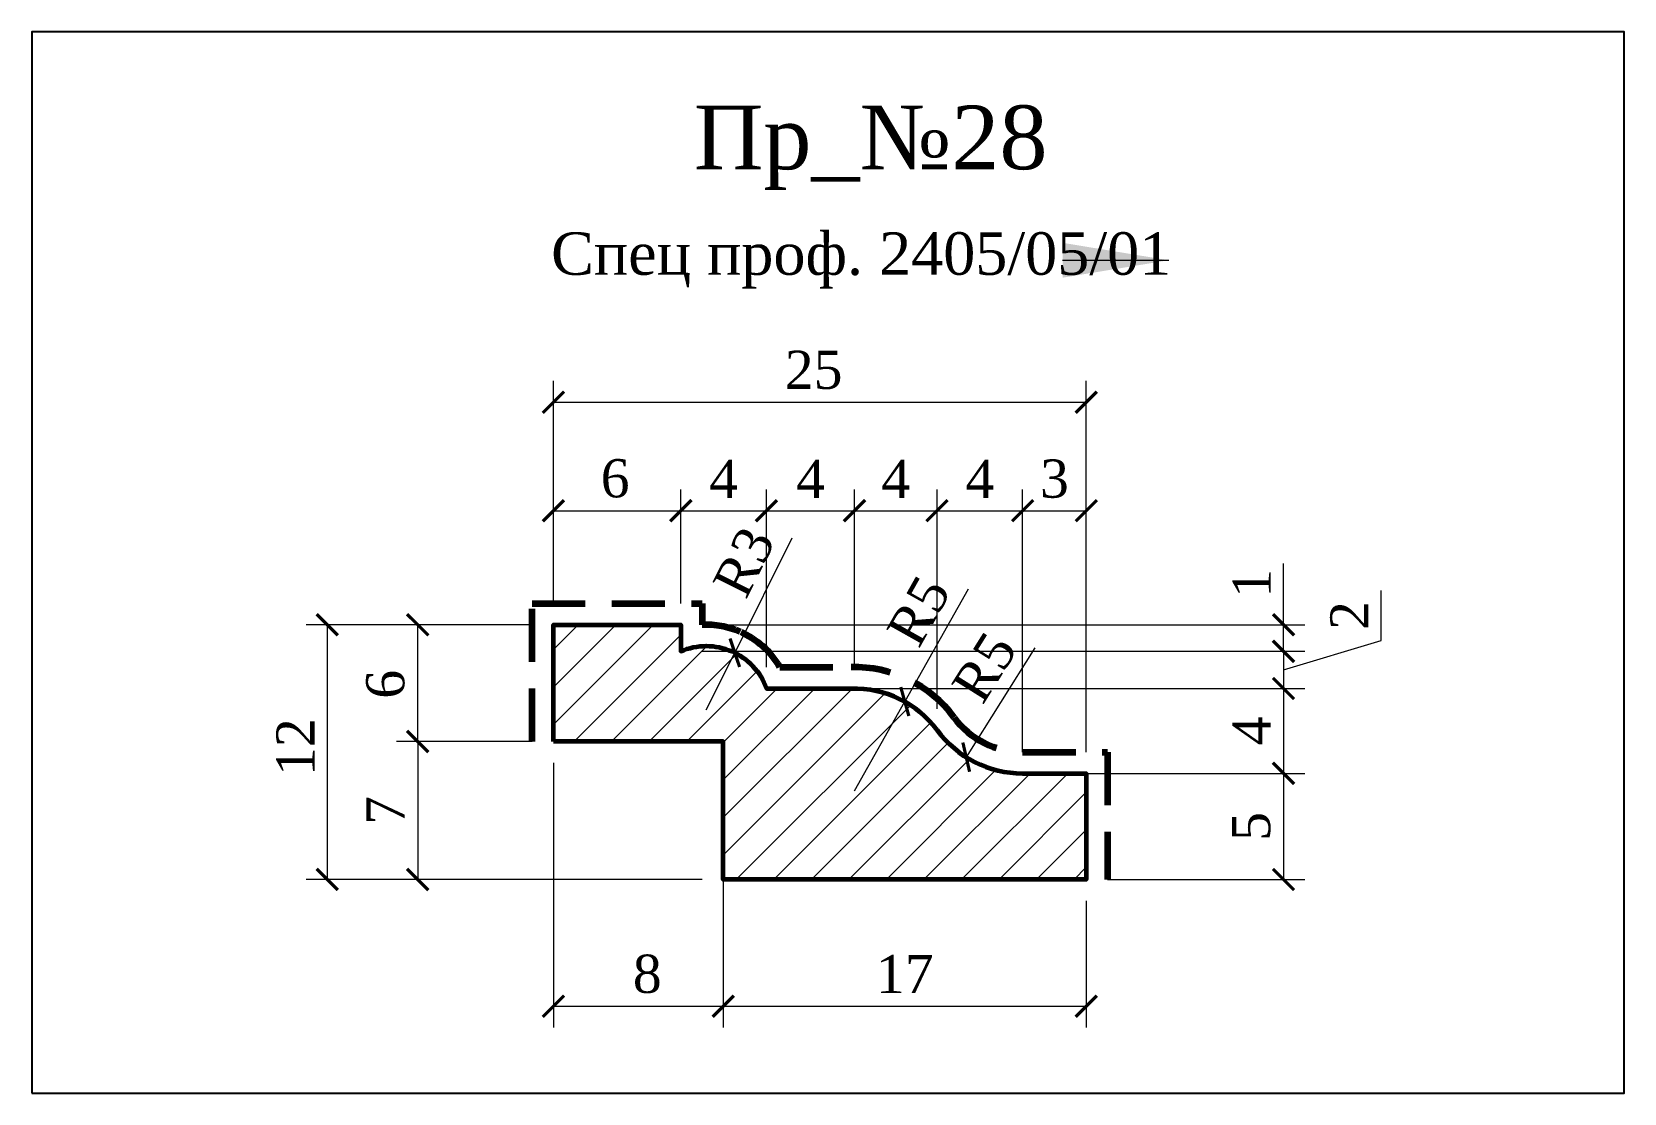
# Model space of a CAD drawing. Header units: millimetres. Extents: x 303729.1 to 303804.1, y -92689.1 to -92639.1.
import ezdxf
from ezdxf import colors
from ezdxf.entities.mleader import LeaderData, LeaderLine
from ezdxf.math import Vec2, Vec3

# ---------------------------------------------------------------- set-up
doc = ezdxf.new("R2010")
doc.units = ezdxf.units.MM
doc.header["$MEASUREMENT"] = 0
doc.linetypes.add('HIDDEN', pattern=[0.375, 0.25, -0.125])
doc.layers.add('Outside panel', color=7, linetype='Continuous', lineweight=18, true_color=0x7f5e57)
doc.layers.add('линия 15', color=7, linetype='Continuous', lineweight=15)
doc.layers.add('линия 50', color=1, linetype='Continuous', lineweight=211)
doc.layers.add('Слой1', color=7, linetype='Continuous')
doc.styles.add('ELECT', font='times.ttf')
doc.styles.get("Standard").update_dxf_attribs({"font": 'times.ttf'})
doc.dimstyles.new('M_1', dxfattribs={"dimtxt": 1.8, "dimasz": 1, "dimexe": 1, "dimexo": 1, "dimgap": 0.6, "dimtad": 1, "dimdec": 0, "dimdsep": 46, "dimtxsty": 'Standard', "dimblk": 'ARCHTICK', "dimcen": -5, "dimclrd": 7, "dimclre": 7, "dimclrt": 7, "dimadec": 0, "dimazin": 0, "dimtfac": 1, "dimtdec": 0, "dimtmove": 0, "dimatfit": 3, "dimfxl": 1, "dimtolj": 1, "dimtzin": 0, "dimlwd": 5, "dimlwe": 5, "dimarcsym": 0})

# ---------------------------------------------------------------- blocks, each defined once
blk = doc.blocks.new('_ArchTick')
at = {"color": 0, "linetype": 'ByBlock', "const_width": 0.15}
blk.add_lwpolyline([(-0.5, -0.5), (0.5, 0.5)], dxfattribs=at)
blk = doc.blocks.new('*D19')
at = {"layer": 'Defpoints', "color": 0, "ltscale": 1000, "transparency": 16777216}
for p in [(303775.7270568955, -92674.05897304886), (303778.7270568955, -92679.05897304886), (303788.0168570259, -92679.05897304886)]:
    blk.add_point(p, dxfattribs=at)
at = {"layer": 'линия 15', "color": 7, "lineweight": 5, "ltscale": 1000, "transparency": 16777216}
for p, q in [((303776.7270568955, -92674.05897304886), (303789.0168570259, -92674.05897304886)), ((303788.0168570259, -92674.05897304886), (303788.0168570259, -92679.05897304886)), ((303779.7270568955, -92679.05897304886), (303789.0168570259, -92679.05897304886))]:
    blk.add_line(p, q, dxfattribs=at)
for p, rotation in [((303788.0168570259, -92674.05897304886), 90), ((303788.0168570259, -92679.05897304886), 270)]:
    blk.add_blockref('_ArchTick', p, dxfattribs=dict(at, rotation=rotation))
at = {"layer": 'линия 15', "color": 7, "ltscale": 1000, "transparency": 16777216, "insert": (303786.5012838463, -92676.5589730488), "char_height": 1.8, "attachment_point": 5, "rotation": 90}
blk.add_mtext('\\A1;5', dxfattribs=at)
blk = doc.blocks.new('*D18')
at = {"layer": 'Defpoints', "color": 0, "ltscale": 1000, "transparency": 16777216}
for p in [(303763.6613977139, -92670.05897304884), (303775.7270568955, -92674.05897304886), (303788.0168570257, -92674.05897304886)]:
    blk.add_point(p, dxfattribs=at)
at = {"layer": 'линия 15', "color": 7, "lineweight": 5, "ltscale": 1000, "transparency": 16777216}
for p, q in [((303764.6613977139, -92670.05897304884), (303789.0168570257, -92670.05897304884)), ((303788.0168570257, -92670.05897304884), (303788.0168570257, -92674.05897304886)), ((303776.7270568955, -92674.05897304886), (303789.0168570257, -92674.05897304886))]:
    blk.add_line(p, q, dxfattribs=at)
for p, rotation in [((303788.0168570257, -92670.05897304884), 90), ((303788.0168570257, -92674.05897304886), 270)]:
    blk.add_blockref('_ArchTick', p, dxfattribs=dict(at, rotation=rotation))
at = {"layer": 'линия 15', "color": 7, "ltscale": 1000, "transparency": 16777216, "insert": (303786.5168570257, -92672.0589730488), "char_height": 1.8, "attachment_point": 5, "rotation": 90}
blk.add_mtext('\\A1;4', dxfattribs=at)
blk = doc.blocks.new('*D17')
at = {"layer": 'Defpoints', "color": 0, "ltscale": 1000, "transparency": 16777216}
for p in [(303759.6276898324, -92668.30942763184), (303763.6613977139, -92670.05897304884), (303788.0168570256, -92670.05897304884)]:
    blk.add_point(p, dxfattribs=at)
at = {"layer": 'линия 15', "color": 7, "lineweight": 5, "ltscale": 1000, "transparency": 16777216}
for p, q in [((303792.6168570256, -92667.80420034034), (303792.6168570256, -92665.44270070083)), ((303760.6276898324, -92668.30942763184), (303789.0168570256, -92668.30942763184)), ((303788.0168570256, -92669.18420034034), (303792.6168570256, -92667.80420034034)), ((303788.0168570256, -92668.30942763184), (303788.0168570256, -92670.05897304884)), ((303764.6613977139, -92670.05897304884), (303789.0168570256, -92670.05897304884))]:
    blk.add_line(p, q, dxfattribs=at)
for p, rotation in [((303788.0168570256, -92668.30942763184), 90), ((303788.0168570256, -92670.05897304884), 270)]:
    blk.add_blockref('_ArchTick', p, dxfattribs=dict(at, rotation=rotation))
at = {"layer": 'линия 15', "color": 7, "ltscale": 1000, "transparency": 16777216, "insert": (303791.1168570256, -92666.62345052052), "char_height": 1.8, "attachment_point": 5, "rotation": 90}
blk.add_mtext('\\A1;2', dxfattribs=at)
blk = doc.blocks.new('*D16')
at = {"layer": 'Defpoints', "color": 0, "ltscale": 1000, "transparency": 16777216}
for p in [(303759.6276898323, -92667.05897304886), (303759.6276898324, -92668.30942763184), (303788.0168570252, -92668.30942763184)]:
    blk.add_point(p, dxfattribs=at)
at = {"layer": 'линия 15', "color": 7, "lineweight": 5, "ltscale": 1000, "transparency": 16777216}
for p, q in [((303788.0168570252, -92667.05897304886), (303788.0168570252, -92664.16596656003)), ((303760.6276898323, -92667.05897304886), (303789.0168570252, -92667.05897304886)), ((303788.0168570252, -92668.30942763184), (303788.0168570252, -92667.05897304886)), ((303760.6276898324, -92668.30942763184), (303789.0168570252, -92668.30942763184))]:
    blk.add_line(p, q, dxfattribs=at)
for p, rotation in [((303788.0168570252, -92667.05897304886), 90), ((303788.0168570252, -92668.30942763184), 270)]:
    blk.add_blockref('_ArchTick', p, dxfattribs=dict(at, rotation=rotation))
at = {"layer": 'линия 15', "color": 7, "ltscale": 1000, "transparency": 16777216, "insert": (303786.5168570252, -92665.11246980439), "char_height": 1.8, "attachment_point": 5, "rotation": 90}
blk.add_mtext('\\A1;1', dxfattribs=at)
blk = doc.blocks.new('*D15')
at = {"layer": 'Defpoints', "color": 0, "ltscale": 1000, "transparency": 16777216}
for p in [(303778.7270568955, -92656.57426939855), (303753.6276898323, -92667.05897304886), (303778.7270568955, -92674.05897304886)]:
    blk.add_point(p, dxfattribs=at)
at = {"layer": 'линия 15', "color": 7, "lineweight": 5, "ltscale": 1000, "transparency": 16777216}
for p, q in [((303753.6276898323, -92666.05897304886), (303753.6276898323, -92655.57426939855)), ((303778.7270568955, -92673.05897304886), (303778.7270568955, -92655.57426939855)), ((303753.6276898323, -92656.57426939855), (303778.7270568955, -92656.57426939855))]:
    blk.add_line(p, q, dxfattribs=at)
at = {"layer": 'линия 15', "color": 7, "lineweight": 5, "ltscale": 1000, "transparency": 16777216, "rotation": 180}
blk.add_blockref('_ArchTick', (303753.6276898323, -92656.57426939855), dxfattribs=at)
at = {"layer": 'линия 15', "color": 7, "lineweight": 5, "ltscale": 1000, "transparency": 16777216}
blk.add_blockref('_ArchTick', (303778.7270568955, -92656.57426939855), dxfattribs=at)
at = {"layer": 'линия 15', "color": 7, "ltscale": 1000, "transparency": 16777216, "insert": (303765.8849368711, -92655.05869621903), "char_height": 1.8, "attachment_point": 5}
blk.add_mtext('\\A1;25', dxfattribs=at)
blk = doc.blocks.new('*D14')
at = {"layer": 'Defpoints', "color": 0, "ltscale": 1000, "transparency": 16777216}
for p in [(303761.6276898323, -92672.55897304886), (303778.7270568955, -92679.05897304886), (303778.7270568955, -92685.03174876489)]:
    blk.add_point(p, dxfattribs=at)
at = {"layer": 'линия 15', "color": 7, "lineweight": 5, "ltscale": 1000, "transparency": 16777216}
for p, q in [((303761.6276898323, -92673.55897304886), (303761.6276898323, -92686.03174876489)), ((303778.7270568955, -92680.05897304886), (303778.7270568955, -92686.03174876489)), ((303761.6276898323, -92685.03174876489), (303778.7270568955, -92685.03174876489))]:
    blk.add_line(p, q, dxfattribs=at)
at = {"layer": 'линия 15', "color": 7, "lineweight": 5, "ltscale": 1000, "transparency": 16777216, "rotation": 180}
blk.add_blockref('_ArchTick', (303761.6276898323, -92685.03174876489), dxfattribs=at)
at = {"layer": 'линия 15', "color": 7, "lineweight": 5, "ltscale": 1000, "transparency": 16777216}
blk.add_blockref('_ArchTick', (303778.7270568955, -92685.03174876489), dxfattribs=at)
at = {"layer": 'линия 15', "color": 7, "ltscale": 1000, "transparency": 16777216, "insert": (303770.1773733639, -92683.51358005544), "char_height": 1.8, "attachment_point": 5}
blk.add_mtext('\\A1;17', dxfattribs=at)
blk = doc.blocks.new('*D13')
at = {"layer": 'Defpoints', "color": 0, "ltscale": 1000, "transparency": 16777216}
for p in [(303753.6276898323, -92672.55897304886), (303761.6276898323, -92672.55897304886), (303761.6276898323, -92685.03174876489)]:
    blk.add_point(p, dxfattribs=at)
at = {"layer": 'линия 15', "color": 7, "lineweight": 5, "ltscale": 1000, "transparency": 16777216}
for p, q in [((303753.6276898323, -92673.55897304886), (303753.6276898323, -92686.03174876489)), ((303761.6276898323, -92673.55897304886), (303761.6276898323, -92686.03174876489)), ((303753.6276898323, -92685.03174876489), (303761.6276898323, -92685.03174876489))]:
    blk.add_line(p, q, dxfattribs=at)
at = {"layer": 'линия 15', "color": 7, "lineweight": 5, "ltscale": 1000, "transparency": 16777216, "rotation": 180}
blk.add_blockref('_ArchTick', (303753.6276898323, -92685.03174876489), dxfattribs=at)
at = {"layer": 'линия 15', "color": 7, "lineweight": 5, "ltscale": 1000, "transparency": 16777216}
blk.add_blockref('_ArchTick', (303761.6276898323, -92685.03174876489), dxfattribs=at)
at = {"layer": 'линия 15', "color": 7, "ltscale": 1000, "transparency": 16777216, "insert": (303758.0490242984, -92683.51617558536), "char_height": 1.8, "attachment_point": 5}
blk.add_mtext('\\A1;8', dxfattribs=at)
blk = doc.blocks.new('*D12')
at = {"layer": 'Defpoints', "color": 0, "ltscale": 1000, "transparency": 16777216}
for p in [(303775.7270568956, -92669.05897304878), (303773.0710474722, -92673.29519942892)]:
    blk.add_point(p, dxfattribs=at)
at = {"layer": 'линия 15', "color": 7, "lineweight": 5, "ltscale": 1000, "transparency": 16777216}
blk.add_line((303776.3013064311, -92668.14306853057), (303773.0710474722, -92673.29519942892), dxfattribs=at)
at = {"layer": 'линия 15', "color": 7, "lineweight": 5, "ltscale": 1000, "transparency": 16777216, "rotation": 237.9133026476333}
blk.add_blockref('_ArchTick', (303773.0710474722, -92673.29519942892), dxfattribs=at)
at = {"layer": 'линия 15', "color": 7, "ltscale": 1000, "transparency": 16777216, "insert": (303773.9333166195, -92669.06681337439), "char_height": 1.8, "attachment_point": 5, "rotation": 57.9133026476333}
blk.add_mtext('\\A1;R5', dxfattribs=at)
blk = doc.blocks.new('*D11')
at = {"layer": 'Defpoints', "color": 0, "ltscale": 1000, "transparency": 16777216}
for p in [(303770.177929116, -92670.67613757116), (303767.8119493296, -92674.88433678425)]:
    blk.add_point(p, dxfattribs=at)
at = {"layer": 'линия 15', "color": 7, "lineweight": 5, "ltscale": 1000, "transparency": 16777216}
for p in [(303773.1581429658, -92665.37544411229), (303767.8119493296, -92674.88433678425)]:
    blk.add_line(p, (303770.177929116, -92670.67613757116), dxfattribs=at)
at = {"layer": 'линия 15', "color": 7, "lineweight": 5, "ltscale": 1000, "transparency": 16777216, "rotation": 240.6539586094878}
blk.add_blockref('_ArchTick', (303770.177929116, -92670.67613757116), dxfattribs=at)
at = {"layer": 'линия 15', "color": 7, "ltscale": 1000, "transparency": 16777216, "insert": (303770.8370307399, -92666.41135835552), "char_height": 1.8, "attachment_point": 5, "rotation": 60.65395860948778}
blk.add_mtext('\\A1;R5', dxfattribs=at)
blk = doc.blocks.new('*D10')
at = {"layer": 'Defpoints', "color": 0, "ltscale": 1000, "transparency": 16777216}
for p in [(303762.1707751314, -92668.3751317471), (303760.8288939105, -92671.06474213545)]:
    blk.add_point(p, dxfattribs=at)
at = {"layer": 'линия 15', "color": 7, "lineweight": 5, "ltscale": 1000, "transparency": 16777216}
for p in [(303764.865286743, -92662.97436578607), (303760.8288939105, -92671.06474213545)]:
    blk.add_line(p, (303762.1707751314, -92668.3751317471), dxfattribs=at)
at = {"layer": 'линия 15', "color": 7, "lineweight": 5, "ltscale": 1000, "transparency": 16777216, "rotation": 243.4848011479985}
blk.add_blockref('_ArchTick', (303762.1707751314, -92668.3751317471), dxfattribs=at)
at = {"layer": 'линия 15', "color": 7, "ltscale": 1000, "transparency": 16777216, "insert": (303762.6083070533, -92664.10332758893), "char_height": 1.8, "attachment_point": 5, "rotation": 63.48480114799856}
blk.add_mtext('\\A1;R3', dxfattribs=at)
blk = doc.blocks.new('*D4')
at = {"layer": 'Defpoints', "color": 0, "ltscale": 1000, "transparency": 16777216}
for p in [(303759.6276898323, -92661.68428117331), (303753.6276898323, -92667.05897304886), (303759.6276898323, -92667.05897304886)]:
    blk.add_point(p, dxfattribs=at)
at = {"layer": 'линия 15', "color": 7, "lineweight": 5, "ltscale": 1000, "transparency": 16777216}
for p, q in [((303753.6276898323, -92666.05897304886), (303753.6276898323, -92660.68428117331)), ((303759.6276898323, -92666.05897304886), (303759.6276898323, -92660.68428117331)), ((303753.6276898323, -92661.68428117331), (303759.6276898323, -92661.68428117331))]:
    blk.add_line(p, q, dxfattribs=at)
at = {"layer": 'линия 15', "color": 7, "lineweight": 5, "ltscale": 1000, "transparency": 16777216, "rotation": 180}
blk.add_blockref('_ArchTick', (303753.6276898323, -92661.68428117331), dxfattribs=at)
at = {"layer": 'линия 15', "color": 7, "lineweight": 5, "ltscale": 1000, "transparency": 16777216}
blk.add_blockref('_ArchTick', (303759.6276898323, -92661.68428117331), dxfattribs=at)
at = {"layer": 'линия 15', "color": 7, "ltscale": 1000, "transparency": 16777216, "insert": (303756.5360324263, -92660.16870799378), "char_height": 1.8, "attachment_point": 5}
blk.add_mtext('\\A1;6', dxfattribs=at)
blk = doc.blocks.new('*D3')
at = {"layer": 'Defpoints', "color": 0, "ltscale": 1000, "transparency": 16777216}
for p in [(303753.6276898323, -92667.05897304886), (303742.9747901976, -92679.05897304886), (303761.6276898323, -92679.05897304886)]:
    blk.add_point(p, dxfattribs=at)
at = {"layer": 'линия 15', "color": 7, "lineweight": 5, "ltscale": 1000, "transparency": 16777216}
for p, q in [((303752.6276898323, -92667.05897304886), (303741.9747901976, -92667.05897304886)), ((303742.9747901976, -92667.05897304886), (303742.9747901976, -92679.05897304886)), ((303760.6276898323, -92679.05897304886), (303741.9747901976, -92679.05897304886))]:
    blk.add_line(p, q, dxfattribs=at)
for p, rotation in [((303742.9747901976, -92667.05897304886), 90), ((303742.9747901976, -92679.05897304886), 270)]:
    blk.add_blockref('_ArchTick', p, dxfattribs=dict(at, rotation=rotation))
at = {"layer": 'линия 15', "color": 7, "ltscale": 1000, "transparency": 16777216, "insert": (303741.4747901976, -92672.82124762944), "char_height": 1.8, "attachment_point": 5, "rotation": 90}
blk.add_mtext('\\A1;12', dxfattribs=at)
blk = doc.blocks.new('*D2')
at = {"layer": 'Defpoints', "color": 0, "ltscale": 1000, "transparency": 16777216}
for p in [(303753.6276898323, -92672.55897304886), (303747.2346636332, -92679.05897304886), (303761.6276898323, -92679.05897304886)]:
    blk.add_point(p, dxfattribs=at)
at = {"layer": 'линия 15', "color": 7, "lineweight": 5, "ltscale": 1000, "transparency": 16777216}
for p, q in [((303752.6276898323, -92672.55897304886), (303746.2346636332, -92672.55897304886)), ((303747.2346636332, -92672.55897304886), (303747.2346636332, -92679.05897304886)), ((303760.6276898323, -92679.05897304886), (303746.2346636332, -92679.05897304886))]:
    blk.add_line(p, q, dxfattribs=at)
for p, rotation in [((303747.2346636332, -92672.55897304886), 90), ((303747.2346636332, -92679.05897304886), 270)]:
    blk.add_blockref('_ArchTick', p, dxfattribs=dict(at, rotation=rotation))
at = {"layer": 'линия 15', "color": 7, "ltscale": 1000, "transparency": 16777216, "insert": (303745.7164949237, -92675.8089730488), "char_height": 1.8, "attachment_point": 5, "rotation": 90}
blk.add_mtext('\\A1;7', dxfattribs=at)
blk = doc.blocks.new('*D1')
at = {"layer": 'Defpoints', "color": 0, "ltscale": 1000, "transparency": 16777216}
for p in [(303747.2346636327, -92667.05897304886), (303753.6276898323, -92667.05897304886), (303753.6276898323, -92672.55897304886)]:
    blk.add_point(p, dxfattribs=at)
at = {"layer": 'линия 15', "color": 7, "lineweight": 5, "ltscale": 1000, "transparency": 16777216}
for p, q in [((303752.6276898323, -92667.05897304886), (303746.2346636327, -92667.05897304886)), ((303747.2346636327, -92672.55897304886), (303747.2346636327, -92667.05897304886)), ((303752.6276898323, -92672.55897304886), (303746.2346636327, -92672.55897304886))]:
    blk.add_line(p, q, dxfattribs=at)
for p, rotation in [((303747.2346636327, -92667.05897304886), 90), ((303747.2346636327, -92672.55897304886), 270)]:
    blk.add_blockref('_ArchTick', p, dxfattribs=dict(at, rotation=rotation))
at = {"layer": 'линия 15', "color": 7, "ltscale": 1000, "transparency": 16777216, "insert": (303745.7190904532, -92669.86295974578), "char_height": 1.8, "attachment_point": 5, "rotation": 90}
blk.add_mtext('\\A1;6', dxfattribs=at)

msp = doc.modelspace()

# ---------------------------------------------------------------- hatches: boundary and pattern name
at = {"layer": 'Outside panel', "ltscale": 1000}
h = msp.add_hatch(dxfattribs=at)
h.set_pattern_fill('ANSI31', color=256, scale=10)
h.set_pattern_definition([(45, (-2933.558412572369, -163.585208570963), (-0.8838834764831844, 0.8838834764831844), [])])
h.paths.add_polyline_path([(303767.6613977139, -92670.05897304884), (303763.6613977139, -92670.05897304886, 0.2080144748764915), (303762.0249340395, -92668.3071821158, 0.20801447489766), (303759.6276898324, -92668.30942763184), (303759.6276898323, -92667.05897304886), (303753.6276898323, -92667.05897304886), (303753.6276898323, -92672.55897304886), (303761.6276898323, -92672.55897304886), (303761.6276898323, -92679.05897304886), (303778.7270568955, -92679.05897304886), (303778.7270568955, -92674.05897304886), (303775.7270568956, -92674.05897304886, -0.2384532062748802), (303771.7001263782, -92672.02271483059, 0.2467097487802977)])

# ---------------------------------------------------------------- linework, layer by layer
at = {"color": 6, "ltscale": 1000}
msp.add_lwpolyline([(303729.0610277727, -92689.12551714812), (303804.0610277727, -92689.12551714812), (303804.0610277727, -92639.12551714812), (303729.0610277727, -92639.12551714812)], close=True, dxfattribs=at)
at = {"layer": 'линия 50', "color": 1, "linetype": 'HIDDEN', "ltscale": 10, "true_color": 0xff0909}
msp.add_lwpolyline([(303752.6276898323, -92672.55897304886), (303752.6276898323, -92666.05897304886), (303760.6276898322, -92666.05897304886), (303760.6276898323, -92667.06402909575, -0.1153811039965376), (303762.4228488487, -92667.38975974603, -0.16064157653511), (303764.2963249882, -92669.05897304886), (303767.6465351066, -92669.05897304884, -0.2457136131800954), (303772.5022133099, -92671.4254860634, 0.2388209374057692), (303775.7270568955, -92673.05897304886), (303779.7270568955, -92673.05897304886), (303779.7270568955, -92679.05897304886)], format="xyb", dxfattribs=at)
at = {"layer": 'Слой1', "color": 7, "linetype": 'Continuous', "lineweight": 60}
msp.add_lwpolyline([(303753.6276898323, -92672.55897304886), (303753.6276898323, -92667.05897304886), (303759.6276898323, -92667.05897304886), (303759.6276898324, -92668.30942763184, -0.20801447489766), (303762.0249340395, -92668.3071821158, -0.2080144748764915), (303763.6613977139, -92670.05897304886), (303767.6613977139, -92670.05897304884, -0.246398723858633), (303771.6967675776, -92672.01815672236, 0.2387525962982253), (303775.7270568955, -92674.05897304886), (303778.7270568955, -92674.05897304886), (303778.7270568955, -92679.05897304886), (303761.6276898323, -92679.05897304886), (303761.6276898323, -92672.55897304886), (303753.6276898323, -92672.55897304886)], format="xyb", dxfattribs=at)

# ---------------------------------------------------------------- texts
at = {"color": 5, "ltscale": 1000, "style": 'ELECT'}
msp.add_text('Пр_№28', height=3, dxfattribs=at).set_placement((303760.2430290823, -92645.59800942976))

# ---------------------------------------------------------------- dimensions: what is measured, and where the dimension line sits
at = {"layer": 'линия 15', "color": 7, "ltscale": 1000}
for base, p1, p2, picture, middle in [((303778.7270568955, -92656.57426939855), (303753.6276898323, -92667.05897304886), (303778.7270568955, -92674.05897304886), '*D15', (303765.8849368711, -92656.57426939855)), ((303759.6276898323, -92661.68428117331), (303753.6276898323, -92667.05897304886), (303759.6276898323, -92667.05897304886), '*D4', (303756.5360324263, -92661.68428117331)), ((303761.6276898323, -92685.03174876489), (303753.6276898323, -92672.55897304886), (303761.6276898323, -92672.55897304886), '*D13', (303758.0490242984, -92685.03174876489))]:
    dim = msp.add_linear_dim(base=base, p1=p1, p2=p2, dimstyle='M_1', dxfattribs=at)
    dim.commit()
    dim.dimension.update_dxf_attribs({"geometry": picture, "text_midpoint": middle, "dimtype": 128})
for base, p1, p2 in [((303763.6613977139, -92661.68428117331), (303759.6276898323, -92667.05897304886), (303763.6613977139, -92670.05897304884)), ((303767.8119493294, -92661.68428117331), (303763.6613977139, -92670.05897304884), (303767.8119493294, -92670.05662501075)), ((303771.6967675778, -92661.68428117331), (303767.8119493294, -92670.05662501075), (303771.6967675778, -92672.01815672277)), ((303775.7270568955, -92661.68428117331), (303771.6967675778, -92672.01815672277), (303775.7270568955, -92674.05897304886)), ((303778.7270568955, -92661.68428117331), (303775.7270568955, -92674.05897304886), (303778.7270568955, -92674.05897304886))]:
    msp.add_linear_dim(base=base, p1=p1, p2=p2, dimstyle='M_1', dxfattribs=at).render()
for center, mpoint, picture, middle in [((303760.8288939105, -92671.06474213545), (303762.1707751314, -92668.3751317471), '*D10', (303762.6083070533, -92664.10332758893)), ((303767.8119493296, -92674.88433678425), (303770.177929116, -92670.67613757116), '*D11', (303770.8370307399, -92666.41135835552))]:
    dim = msp.add_radius_dim(center=center, mpoint=mpoint, dimstyle='M_1', dxfattribs=at)
    dim.commit()
    dim.dimension.update_dxf_attribs({"geometry": picture, "text_midpoint": middle})
for base, p1, p2, picture, middle in [((303788.0168570252, -92668.30942763184), (303759.6276898323, -92667.05897304886), (303759.6276898324, -92668.30942763184), '*D16', (303788.0168570252, -92665.11246980439)), ((303742.9747901976, -92679.05897304886), (303753.6276898323, -92667.05897304886), (303761.6276898323, -92679.05897304886), '*D3', (303742.9747901976, -92672.82124762944)), ((303747.2346636327, -92667.05897304886), (303753.6276898323, -92672.55897304886), (303753.6276898323, -92667.05897304886), '*D1', (303747.2346636327, -92669.86295974578))]:
    dim = msp.add_linear_dim(base=base, p1=p1, p2=p2, angle=90, dimstyle='M_1', dxfattribs=at)
    dim.commit()
    dim.dimension.update_dxf_attribs({"geometry": picture, "text_midpoint": middle, "dimtype": 128})
for base, p1, p2, picture, middle in [((303788.0168570256, -92670.05897304884), (303759.6276898324, -92668.30942763184), (303763.6613977139, -92670.05897304884), '*D17', (303791.1168570256, -92667.20420034027)), ((303788.0168570257, -92674.05897304886), (303763.6613977139, -92670.05897304884), (303775.7270568955, -92674.05897304886), '*D18', (303786.5168570257, -92672.0589730488)), ((303747.2346636332, -92679.05897304886), (303753.6276898323, -92672.55897304886), (303761.6276898323, -92679.05897304886), '*D2', (303745.7164949237, -92675.8089730488)), ((303788.0168570259, -92679.05897304886), (303775.7270568955, -92674.05897304886), (303778.7270568955, -92679.05897304886), '*D19', (303786.5012838463, -92676.5589730488))]:
    dim = msp.add_linear_dim(base=base, p1=p1, p2=p2, angle=90, dimstyle='M_1', dxfattribs=at)
    dim.commit()
    dim.dimension.update_dxf_attribs({"geometry": picture, "text_midpoint": middle})
dim = msp.add_radius_dim(center=(303775.7270568956, -92669.05897304878), mpoint=(303773.0710474722, -92673.29519942892), dimstyle='M_1', dxfattribs=at)
dim.commit()
dim.dimension.update_dxf_attribs({"geometry": '*D12', "text_midpoint": (303775.2173788364, -92669.87188870371), "dimtype": 132})
dim = msp.add_linear_dim(base=(303778.7270568955, -92685.03174876489), p1=(303761.6276898323, -92672.55897304886), p2=(303778.7270568955, -92679.05897304886), dimstyle='M_1', dxfattribs=at)
dim.commit()
dim.dimension.update_dxf_attribs({"geometry": '*D14', "text_midpoint": (303770.1773733639, -92683.51358005544)})

# ---------------------------------------------------------------- leaders
at = {"color": 7, "ltscale": 1000}
ml = msp.add_multileader_mtext('Standard', dxfattribs=at)
ml.set_content('{\\C256;\\c0;Спец проф. 2405/05/01}', color=5)
ml.set_leader_properties(lineweight=5)
ml.build(insert=Vec2(0, 0))
ml.multileader.update_dxf_attribs({"has_dogleg": 0, "text_left_attachment_type": 7, "dogleg_length": 18.61369858752505, "arrow_head_size": 5})
ctx = ml.context
ctx.base_point, ctx.char_height, ctx.arrow_head_size, ctx.landing_gap_size, ctx.plane_origin = Vec3(303752.5195792446, -92651.20202068164), 2, 5, 1, Vec3(303867.2869282076, -92694.7055719929)
ctx.left_attachment = 7
notes = []
notes.append((ctx, [(0, (1, 1, 0), (303801.2226794183, -92649.88623120796), (-1, 0), 18.61369858752505, [(0, [(303782.6089808308, -92649.88623120796)], 0, [])])]))
ctx.mtext.insert, ctx.mtext.flow_direction = Vec3(303753.5195792446, -92648.57044173426), 5
for ctx, leaders in notes:
    for number, flags, end, landing, length, lines in leaders:
        leader = LeaderData()
        leader.index, (leader.has_last_leader_line, leader.has_dogleg_vector, leader.attachment_direction) = number, flags
        leader.last_leader_point, leader.dogleg_vector, leader.dogleg_length = Vec3(end), Vec3(landing), length
        for number, points, colour, breaks in lines:
            line = LeaderLine()
            line.index, line.vertices, line.color, line.breaks = number, Vec3.list(points), colors.encode_raw_color(colour), breaks
            leader.lines.append(line)
        ctx.leaders.append(leader)

doc.saveas('drawing.dxf')
